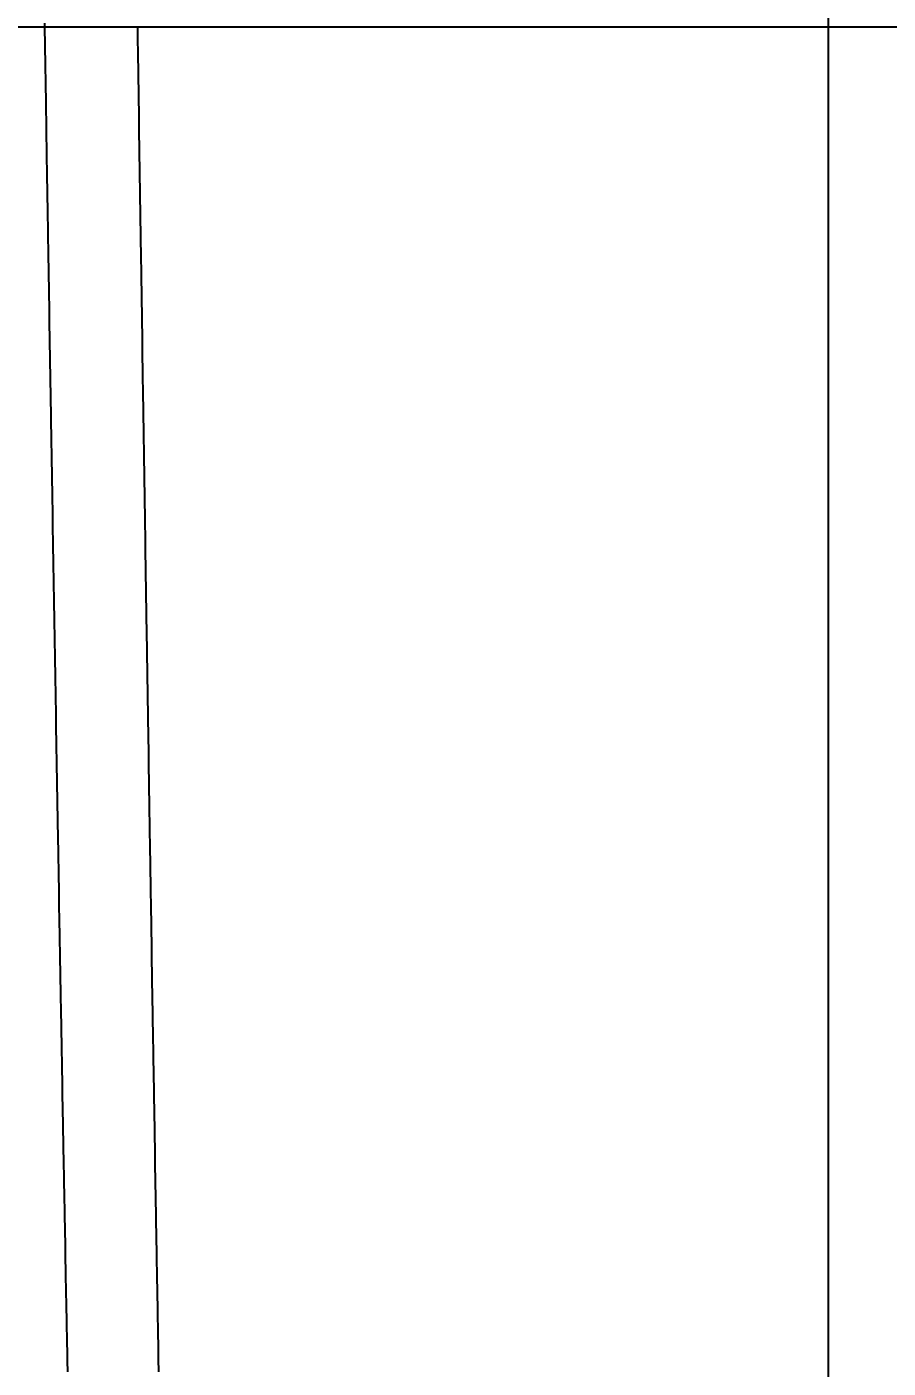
# Model space of a CAD drawing. Header units: millimetres. Extents: x 0 to 3800, y -67 to 2530.
# Drawn here: x 2239.46 to 2244.9, y 884.33 to 892.8 of the extents above; entities that cross this region are included whole.
import ezdxf
from ezdxf.lldxf.tags import DXFTag

# ---------------------------------------------------------------- set-up
doc = ezdxf.new("R2010")
doc.units = ezdxf.units.MM
for name, color, linetype in [('내부선 및 부속', 4, 'Continuous'), ('외형선', 3, 'Continuous'), ('중심선', 1, 'DASHED'), ('치수선', 7, 'Continuous')]:
    doc.layers.add(name, color=color, linetype=linetype)
doc.styles.add('____', font='')
doc.styles.get('____').set_extended_font_data('굴림')
tags = doc.linetypes.add('DASHDOT', pattern=[70, 31, -13, 13, -13]).pattern_tags.tags
tags[10:11] = [DXFTag(74, 4), DXFTag(75, 0), DXFTag(340, '0'), DXFTag(46, 0.0), DXFTag(50, 0.0), DXFTag(44, 0.0), DXFTag(45, 0.0)]
tags[8:9] = [DXFTag(74, 4), DXFTag(75, 0), DXFTag(340, '0'), DXFTag(46, 0.0), DXFTag(50, 0.0), DXFTag(44, 0.0), DXFTag(45, 0.0)]
tags[6:7] = [DXFTag(74, 4), DXFTag(75, 0), DXFTag(340, '0'), DXFTag(46, 0.0), DXFTag(50, 0.0), DXFTag(44, 0.0), DXFTag(45, 0.0)]
tags[4:5] = [DXFTag(74, 4), DXFTag(75, 0), DXFTag(340, '0'), DXFTag(46, 0.0), DXFTag(50, 0.0), DXFTag(44, 0.0), DXFTag(45, 0.0)]
tags = doc.linetypes.add('DASHED', pattern=[25.72, 12.86, -12.86]).pattern_tags.tags
tags[6:7] = [DXFTag(74, 4), DXFTag(75, 0), DXFTag(340, '0'), DXFTag(46, 0.0), DXFTag(50, 0.0), DXFTag(44, 0.0), DXFTag(45, 0.0)]
tags[4:5] = [DXFTag(74, 4), DXFTag(75, 0), DXFTag(340, '0'), DXFTag(46, 0.0), DXFTag(50, 0.0), DXFTag(44, 0.0), DXFTag(45, 0.0)]
doc.dimstyles.new('MSADIM', dxfattribs={"dimtxt": 33, "dimasz": 17, "dimexe": 10, "dimexo": 7.5, "dimgap": 10, "dimtad": 0, "dimtih": 1, "dimtoh": 1, "dimdec": 0, "dimzin": 1, "dimdsep": 46, "dimtxsty": '____', "dimcen": 11.25, "dimadec": 0, "dimazin": 0, "dimtfac": 1, "dimtdec": 0, "dimtix": 1, "dimtmove": 0, "dimatfit": 3, "dimfxl": 1, "dimtolj": 1, "dimtzin": 1, "dimarcsym": 0})

# ---------------------------------------------------------------- blocks, each defined once
blk = doc.blocks.new('*D36')
at = {"layer": '치수선', "color": 0, "linetype": 'Continuous', "lineweight": -2, "transparency": 16777216}
for p, q in [((2185.0236, 892.8024), (2164.7346, 892.8024)), ((2174.7346, 875.8024), (2174.7346, 782.8857)), ((2174.7346, 644.8024), (2174.7346, 737.2532)), ((2277.0236, 627.8024), (2164.7346, 627.8024))]:
    blk.add_line(p, q, dxfattribs=at)
at = {"layer": '치수선', "color": 0, "linetype": 'Continuous', "transparency": 16777216}
for points in [[(2171.9013, 875.8024), (2177.5679, 875.8024), (2174.7346, 892.8024)], [(2171.9013, 644.8024), (2177.5679, 644.8024), (2174.7346, 627.8024)]]:
    blk.add_solid(points, dxfattribs=at)
at = {"layer": '치수선', "color": 0, "linetype": 'Continuous', "transparency": 16777216, "insert": (2174.7346, 760.0695), "char_height": 25, "attachment_point": 5, "style": '____'}
blk.add_mtext('\\A1;265', dxfattribs=at)
blk = doc.blocks.new('*D37')
at = {"layer": '치수선', "color": 0, "linetype": 'Continuous', "lineweight": -2, "transparency": 16777216}
for p, q in [((2157.2346, 892.8024), (2094.528, 892.8024)), ((2104.528, 875.8024), (2104.528, 597.3935)), ((2104.528, 274.8024), (2104.528, 551.761)), ((2237.0236, 257.8024), (2094.528, 257.8024))]:
    blk.add_line(p, q, dxfattribs=at)
at = {"layer": '치수선', "color": 0, "linetype": 'Continuous', "transparency": 16777216}
for points in [[(2101.6947, 875.8024), (2107.3613, 875.8024), (2104.528, 892.8024)], [(2101.6947, 274.8024), (2107.3613, 274.8024), (2104.528, 257.8024)]]:
    blk.add_solid(points, dxfattribs=at)
at = {"layer": '치수선', "color": 0, "linetype": 'Continuous', "transparency": 16777216, "insert": (2104.528, 574.5773), "char_height": 25, "attachment_point": 5, "style": '____'}
blk.add_mtext('\\A1;635', dxfattribs=at)

msp = doc.modelspace()

# ---------------------------------------------------------------- linework, layer by layer
at = {"layer": '내부선 및 부속', "linetype": 'Continuous', "flags": 128}
for points in [[(2239.5738, 892.8257), (2239.5748, 892.8017), (2239.5748, 892.7777), (2239.5748, 892.7537), (2239.5758, 892.7307), (2239.5758, 892.7067), (2239.5768, 892.6827), (2239.5768, 892.6587), (2239.5768, 892.6347), (2239.5778, 892.6107), (2239.5778, 892.5867), (2239.5778, 892.5627), (2239.5788, 892.5397), (2239.5788, 892.5157), (2239.5798, 892.4917), (2239.5798, 892.4677), (2239.5798, 892.4437), (2239.5808, 892.4197), (2239.5808, 892.3957), (2239.5818, 892.3727), (2239.5818, 892.3487), (2239.5818, 892.3247), (2239.5828, 892.3007), (2239.5828, 892.2767), (2239.5828, 892.2527), (2239.5838, 892.2287), (2239.5838, 892.2047), (2239.5848, 892.1817), (2239.5848, 892.1577), (2239.5848, 892.1337), (2239.5858, 892.1097), (2239.5858, 892.0857), (2239.5868, 892.0617), (2239.5868, 892.0377), (2239.5868, 892.0147), (2239.5878, 891.9907), (2239.5878, 891.9667), (2239.5878, 891.9427), (2239.5888, 891.9187), (2239.5888, 891.8947), (2239.5898, 891.8707), (2239.5898, 891.8477), (2239.5898, 891.8237), (2239.5908, 891.7997), (2239.5908, 891.7757), (2239.5908, 891.7517), (2239.5918, 891.7277), (2239.5918, 891.7037), (2239.5928, 891.6797), (2239.5928, 891.6567), (2239.5928, 891.6327), (2239.5938, 891.6087), (2239.5938, 891.5847), (2239.5948, 891.5607), (2239.5948, 891.5367), (2239.5948, 891.5127), (2239.5958, 891.4897), (2239.5958, 891.4657), (2239.5958, 891.4417), (2239.5968, 891.4177), (2239.5968, 891.3937), (2239.5978, 891.3697), (2239.5978, 891.3697), (2239.5978, 891.3457), (2239.5978, 891.3217), (2239.5988, 891.2987), (2239.5988, 891.2747), (2239.5998, 891.2507), (2239.5998, 891.2267), (2239.5998, 891.2027), (2239.6008, 891.1787), (2239.6008, 891.1547), (2239.6018, 891.1317), (2239.6018, 891.1077), (2239.6018, 891.0837), (2239.6028, 891.0597), (2239.6028, 891.0357), (2239.6028, 891.0117), (2239.6038, 890.9877), (2239.6038, 890.9647), (2239.6048, 890.9407), (2239.6048, 890.9167), (2239.6048, 890.8927), (2239.6058, 890.8687), (2239.6058, 890.8447), (2239.6068, 890.8207), (2239.6068, 890.7967), (2239.6068, 890.7737), (2239.6078, 890.7497), (2239.6078, 890.7257), (2239.6078, 890.7017), (2239.6088, 890.6777), (2239.6088, 890.6537), (2239.6098, 890.6297), (2239.6098, 890.6067), (2239.6098, 890.5827), (2239.6108, 890.5587), (2239.6108, 890.5347), (2239.6118, 890.5107), (2239.6118, 890.4867), (2239.6118, 890.4627), (2239.6128, 890.4387), (2239.6128, 890.4157), (2239.6138, 890.3917), (2239.6138, 890.3677), (2239.6138, 890.3437), (2239.6148, 890.3197), (2239.6148, 890.2957), (2239.6148, 890.2717), (2239.6158, 890.2487), (2239.6158, 890.2247), (2239.6168, 890.2007), (2239.6168, 890.1767), (2239.6168, 890.1527), (2239.6178, 890.1287), (2239.6178, 890.1047), (2239.6188, 890.0817), (2239.6188, 890.0577), (2239.6188, 890.0337), (2239.6198, 890.0097), (2239.6198, 889.9857), (2239.6208, 889.9617), (2239.6208, 889.9377), (2239.6208, 889.9137), (2239.6218, 889.8907), (2239.6218, 889.8667), (2239.6218, 889.8427), (2239.6228, 889.8187), (2239.6228, 889.7947), (2239.6238, 889.7707), (2239.6238, 889.7467), (2239.6238, 889.7237), (2239.6248, 889.6997), (2239.6248, 889.6757), (2239.6258, 889.6517), (2239.6258, 889.6277), (2239.6258, 889.6037), (2239.6268, 889.5797), (2239.6268, 889.5557), (2239.6278, 889.5327), (2239.6278, 889.5087), (2239.6278, 889.4847), (2239.6288, 889.4607), (2239.6288, 889.4367), (2239.6298, 889.4127), (2239.6298, 889.3887), (2239.6298, 889.3657), (2239.6308, 889.3417), (2239.6308, 889.3177), (2239.6308, 889.2937), (2239.6318, 889.2697), (2239.6318, 889.2457), (2239.6328, 889.2217), (2239.6328, 889.1987), (2239.6328, 889.1747), (2239.6338, 889.1507), (2239.6338, 889.1267), (2239.6348, 889.1027), (2239.6348, 889.0787), (2239.6348, 889.0547), (2239.6358, 889.0307), (2239.6358, 889.0077), (2239.6368, 888.9837), (2239.6368, 888.9837), (2239.6368, 888.9597), (2239.6368, 888.9357), (2239.6378, 888.9117), (2239.6378, 888.8877), (2239.6388, 888.8637), (2239.6388, 888.8407), (2239.6388, 888.8167), (2239.6398, 888.7927), (2239.6398, 888.7687), (2239.6408, 888.7447), (2239.6408, 888.7207), (2239.6408, 888.6967), (2239.6418, 888.6727), (2239.6418, 888.6497), (2239.6428, 888.6257), (2239.6428, 888.6017), (2239.6428, 888.5777), (2239.6438, 888.5537), (2239.6438, 888.5297), (2239.6448, 888.5057), (2239.6448, 888.4827), (2239.6448, 888.4587), (2239.6458, 888.4347), (2239.6458, 888.4107), (2239.6468, 888.3867), (2239.6468, 888.3627), (2239.6468, 888.3387), (2239.6478, 888.3157), (2239.6478, 888.2917), (2239.6488, 888.2677), (2239.6488, 888.2437), (2239.6488, 888.2197), (2239.6498, 888.1957), (2239.6498, 888.1717), (2239.6508, 888.1477), (2239.6508, 888.1247), (2239.6508, 888.1007), (2239.6518, 888.0767), (2239.6518, 888.0527), (2239.6528, 888.0287), (2239.6528, 888.0047), (2239.6528, 887.9807), (2239.6538, 887.9577), (2239.6538, 887.9337), (2239.6548, 887.9097), (2239.6548, 887.8857), (2239.6548, 887.8617), (2239.6558, 887.8377), (2239.6558, 887.8137), (2239.6568, 887.7907), (2239.6568, 887.7667), (2239.6568, 887.7427), (2239.6578, 887.7187), (2239.6578, 887.6947), (2239.6588, 887.6707), (2239.6588, 887.6467), (2239.6598, 887.6227), (2239.6598, 887.5997), (2239.6598, 887.5757), (2239.6608, 887.5517), (2239.6608, 887.5277), (2239.6618, 887.5037), (2239.6618, 887.4797), (2239.6618, 887.4557), (2239.6628, 887.4327), (2239.6628, 887.4087), (2239.6638, 887.3847), (2239.6638, 887.3607), (2239.6638, 887.3367), (2239.6648, 887.3127), (2239.6648, 887.2887), (2239.6658, 887.2647), (2239.6658, 887.2417), (2239.6658, 887.2177), (2239.6668, 887.1937), (2239.6668, 887.1697), (2239.6678, 887.1457), (2239.6678, 887.1217), (2239.6688, 887.0977), (2239.6688, 887.0747), (2239.6688, 887.0507), (2239.6698, 887.0267), (2239.6698, 887.0027), (2239.6708, 886.9787), (2239.6708, 886.9547), (2239.6708, 886.9307), (2239.6718, 886.9077), (2239.6718, 886.8837), (2239.6728, 886.8597), (2239.6728, 886.8357), (2239.6738, 886.8117), (2239.6738, 886.7877), (2239.6738, 886.7637), (2239.6748, 886.7397), (2239.6748, 886.7167), (2239.6758, 886.6927), (2239.6758, 886.6687), (2239.6758, 886.6447), (2239.6768, 886.6207), (2239.6768, 886.5967), (2239.6768, 886.5967), (2239.6778, 886.5727), (2239.6778, 886.5497), (2239.6788, 886.5257), (2239.6788, 886.5017), (2239.6788, 886.4777), (2239.6798, 886.4537), (2239.6798, 886.4297), (2239.6808, 886.4057), (2239.6808, 886.3827), (2239.6808, 886.3587), (2239.6818, 886.3347), (2239.6818, 886.3107), (2239.6828, 886.2867), (2239.6828, 886.2627), (2239.6838, 886.2387), (2239.6838, 886.2147), (2239.6838, 886.1917), (2239.6848, 886.1677), (2239.6848, 886.1437), (2239.6858, 886.1197), (2239.6858, 886.0957), (2239.6868, 886.0717), (2239.6868, 886.0477), (2239.6868, 886.0247), (2239.6878, 886.0007), (2239.6878, 885.9767), (2239.6888, 885.9527), (2239.6888, 885.9287), (2239.6898, 885.9047), (2239.6898, 885.8807), (2239.6898, 885.8567), (2239.6908, 885.8337), (2239.6908, 885.8097), (2239.6918, 885.7857), (2239.6918, 885.7617), (2239.6928, 885.7377), (2239.6928, 885.7137), (2239.6928, 885.6897), (2239.6938, 885.6667), (2239.6938, 885.6427), (2239.6948, 885.6187), (2239.6948, 885.5947), (2239.6958, 885.5707), (2239.6958, 885.5467), (2239.6968, 885.5227), (2239.6968, 885.4997), (2239.6968, 885.4757), (2239.6978, 885.4517), (2239.6978, 885.4277), (2239.6988, 885.4037), (2239.6988, 885.3797), (2239.6998, 885.3557), (2239.6998, 885.3317), (2239.6998, 885.3087), (2239.7008, 885.2847), (2239.7008, 885.2607), (2239.7018, 885.2367), (2239.7018, 885.2127), (2239.7028, 885.1887), (2239.7028, 885.1647), (2239.7038, 885.1417), (2239.7038, 885.1177), (2239.7038, 885.0937), (2239.7048, 885.0697), (2239.7048, 885.0457), (2239.7058, 885.0217), (2239.7058, 884.9977), (2239.7068, 884.9747), (2239.7068, 884.9507), (2239.7078, 884.9267), (2239.7078, 884.9027), (2239.7078, 884.8787), (2239.7088, 884.8547), (2239.7088, 884.8307), (2239.7098, 884.8067), (2239.7098, 884.7837), (2239.7108, 884.7597), (2239.7108, 884.7357), (2239.7118, 884.7117), (2239.7118, 884.6877), (2239.7128, 884.6637), (2239.7128, 884.6397), (2239.7128, 884.6167), (2239.7138, 884.5927), (2239.7138, 884.5687), (2239.7148, 884.5447), (2239.7148, 884.5207), (2239.7158, 884.4967), (2239.7158, 884.4727), (2239.7168, 884.4497), (2239.7168, 884.4257), (2239.7178, 884.4017), (2239.7178, 884.3777), (2239.7178, 884.3537), (2239.7188, 884.3297), (2239.7188, 884.3057)], [(2240.1608, 892.8027), (2240.1608, 892.7757), (2240.1618, 892.7487), (2240.1618, 892.7217), (2240.1618, 892.6937), (2240.1628, 892.6667), (2240.1628, 892.6397), (2240.1638, 892.6127), (2240.1638, 892.5857), (2240.1648, 892.5587), (2240.1648, 892.5317), (2240.1648, 892.5047), (2240.1658, 892.4777), (2240.1658, 892.4507), (2240.1668, 892.4237), (2240.1668, 892.3967), (2240.1668, 892.3697), (2240.1678, 892.3427), (2240.1678, 892.3157), (2240.1688, 892.2887), (2240.1688, 892.2617), (2240.1688, 892.2347), (2240.1698, 892.2067), (2240.1698, 892.1797), (2240.1708, 892.1527), (2240.1708, 892.1257), (2240.1708, 892.0987), (2240.1718, 892.0717), (2240.1718, 892.0447), (2240.1728, 892.0177), (2240.1728, 891.9907), (2240.1728, 891.9637), (2240.1738, 891.9367), (2240.1738, 891.9097), (2240.1748, 891.8827), (2240.1748, 891.8557), (2240.1748, 891.8287), (2240.1758, 891.8017), (2240.1758, 891.7747), (2240.1768, 891.7477), (2240.1768, 891.7197), (2240.1768, 891.6927), (2240.1778, 891.6657), (2240.1778, 891.6387), (2240.1788, 891.6117), (2240.1788, 891.5847), (2240.1788, 891.5577), (2240.1798, 891.5307), (2240.1798, 891.5037), (2240.1808, 891.4767), (2240.1808, 891.4497), (2240.1808, 891.4227), (2240.1818, 891.3957), (2240.1818, 891.3687), (2240.1828, 891.3417), (2240.1828, 891.3147), (2240.1838, 891.2877), (2240.1838, 891.2607), (2240.1838, 891.2327), (2240.1848, 891.2057), (2240.1848, 891.1787), (2240.1858, 891.1517), (2240.1858, 891.1247), (2240.1858, 891.0977), (2240.1868, 891.0707), (2240.1868, 891.0437), (2240.1878, 891.0167), (2240.1878, 890.9897), (2240.1878, 890.9627), (2240.1888, 890.9357), (2240.1888, 890.9087), (2240.1898, 890.8817), (2240.1898, 890.8547), (2240.1898, 890.8277), (2240.1908, 890.8007), (2240.1908, 890.7727), (2240.1918, 890.7457), (2240.1918, 890.7187), (2240.1918, 890.6917), (2240.1928, 890.6647), (2240.1928, 890.6377), (2240.1938, 890.6107), (2240.1938, 890.5837), (2240.1938, 890.5567), (2240.1948, 890.5297), (2240.1948, 890.5027), (2240.1958, 890.4757), (2240.1958, 890.4487), (2240.1968, 890.4217), (2240.1968, 890.3947), (2240.1968, 890.3677), (2240.1978, 890.3407), (2240.1978, 890.3137), (2240.1988, 890.2857), (2240.1988, 890.2587), (2240.1988, 890.2317), (2240.1998, 890.2047), (2240.1998, 890.1777), (2240.2008, 890.1507), (2240.2008, 890.1237), (2240.2008, 890.0967), (2240.2008, 890.0967), (2240.2018, 890.0697), (2240.2018, 890.0427), (2240.2028, 890.0157), (2240.2028, 889.9887), (2240.2028, 889.9617), (2240.2038, 889.9347), (2240.2038, 889.9077), (2240.2048, 889.8807), (2240.2048, 889.8537), (2240.2058, 889.8267), (2240.2058, 889.7987), (2240.2058, 889.7717), (2240.2068, 889.7447), (2240.2068, 889.7177), (2240.2078, 889.6907), (2240.2078, 889.6637), (2240.2078, 889.6367), (2240.2088, 889.6097), (2240.2088, 889.5827), (2240.2098, 889.5557), (2240.2098, 889.5287), (2240.2098, 889.5017), (2240.2108, 889.4747), (2240.2108, 889.4477), (2240.2118, 889.4207), (2240.2118, 889.3937), (2240.2128, 889.3667), (2240.2128, 889.3397), (2240.2128, 889.3117), (2240.2138, 889.2847), (2240.2138, 889.2577), (2240.2148, 889.2307), (2240.2148, 889.2037), (2240.2148, 889.1767), (2240.2158, 889.1497), (2240.2158, 889.1227), (2240.2168, 889.0957), (2240.2168, 889.0687), (2240.2168, 889.0417), (2240.2178, 889.0147), (2240.2178, 888.9877), (2240.2188, 888.9607), (2240.2188, 888.9337), (2240.2198, 888.9067), (2240.2198, 888.8797), (2240.2198, 888.8527), (2240.2208, 888.8247), (2240.2208, 888.7977), (2240.2218, 888.7707), (2240.2218, 888.7437), (2240.2218, 888.7167), (2240.2228, 888.6897), (2240.2228, 888.6627), (2240.2238, 888.6357), (2240.2238, 888.6087), (2240.2248, 888.5817), (2240.2248, 888.5547), (2240.2248, 888.5277), (2240.2258, 888.5007), (2240.2258, 888.4737), (2240.2268, 888.4467), (2240.2268, 888.4197), (2240.2268, 888.3927), (2240.2278, 888.3657), (2240.2278, 888.3377), (2240.2288, 888.3107), (2240.2288, 888.2837), (2240.2298, 888.2567), (2240.2298, 888.2297), (2240.2298, 888.2027), (2240.2308, 888.1757), (2240.2308, 888.1487), (2240.2318, 888.1217), (2240.2318, 888.0947), (2240.2328, 888.0677), (2240.2328, 888.0407), (2240.2328, 888.0137), (2240.2338, 887.9867), (2240.2338, 887.9597), (2240.2348, 887.9327), (2240.2348, 887.9057), (2240.2358, 887.8777), (2240.2358, 887.8507), (2240.2358, 887.8237), (2240.2368, 887.7967), (2240.2368, 887.7697), (2240.2378, 887.7427), (2240.2378, 887.7157), (2240.2378, 887.6887), (2240.2388, 887.6617), (2240.2388, 887.6347), (2240.2398, 887.6077), (2240.2398, 887.5807), (2240.2408, 887.5537), (2240.2408, 887.5267), (2240.2408, 887.4997), (2240.2418, 887.4727), (2240.2418, 887.4457), (2240.2428, 887.4187), (2240.2428, 887.3907), (2240.2428, 887.3907), (2240.2438, 887.3637), (2240.2438, 887.3367), (2240.2438, 887.3097), (2240.2448, 887.2827), (2240.2448, 887.2557), (2240.2458, 887.2287), (2240.2458, 887.2017), (2240.2468, 887.1747), (2240.2468, 887.1477), (2240.2468, 887.1207), (2240.2478, 887.0937), (2240.2478, 887.0667), (2240.2488, 887.0397), (2240.2488, 887.0127), (2240.2498, 886.9857), (2240.2498, 886.9587), (2240.2498, 886.9317), (2240.2508, 886.9037), (2240.2508, 886.8767), (2240.2518, 886.8497), (2240.2518, 886.8227), (2240.2528, 886.7957), (2240.2528, 886.7687), (2240.2528, 886.7417), (2240.2538, 886.7147), (2240.2538, 886.6877), (2240.2548, 886.6607), (2240.2548, 886.6337), (2240.2558, 886.6067), (2240.2558, 886.5797), (2240.2568, 886.5527), (2240.2568, 886.5257), (2240.2568, 886.4987), (2240.2578, 886.4717), (2240.2578, 886.4447), (2240.2588, 886.4167), (2240.2588, 886.3897), (2240.2598, 886.3627), (2240.2598, 886.3357), (2240.2598, 886.3087), (2240.2608, 886.2817), (2240.2608, 886.2547), (2240.2618, 886.2277), (2240.2618, 886.2007), (2240.2628, 886.1737), (2240.2628, 886.1467), (2240.2638, 886.1197), (2240.2638, 886.0927), (2240.2638, 886.0657), (2240.2648, 886.0387), (2240.2648, 886.0117), (2240.2658, 885.9847), (2240.2658, 885.9577), (2240.2668, 885.9297), (2240.2668, 885.9027), (2240.2678, 885.8757), (2240.2678, 885.8487), (2240.2678, 885.8217), (2240.2688, 885.7947), (2240.2688, 885.7677), (2240.2698, 885.7407), (2240.2698, 885.7137), (2240.2708, 885.6867), (2240.2708, 885.6597), (2240.2718, 885.6327), (2240.2718, 885.6057), (2240.2718, 885.5787), (2240.2728, 885.5517), (2240.2728, 885.5247), (2240.2738, 885.4977), (2240.2738, 885.4707), (2240.2748, 885.4427), (2240.2748, 885.4157), (2240.2758, 885.3887), (2240.2758, 885.3617), (2240.2768, 885.3347), (2240.2768, 885.3077), (2240.2768, 885.2807), (2240.2778, 885.2537), (2240.2778, 885.2267), (2240.2788, 885.1997), (2240.2788, 885.1727), (2240.2798, 885.1457), (2240.2798, 885.1187), (2240.2808, 885.0917), (2240.2808, 885.0647), (2240.2818, 885.0377), (2240.2818, 885.0107), (2240.2818, 884.9837), (2240.2828, 884.9557), (2240.2828, 884.9287), (2240.2838, 884.9017), (2240.2838, 884.8747), (2240.2848, 884.8477), (2240.2848, 884.8207), (2240.2858, 884.7937), (2240.2858, 884.7667), (2240.2868, 884.7397), (2240.2868, 884.7127), (2240.2878, 884.6857), (2240.2878, 884.6857), (2240.2878, 884.6587), (2240.2878, 884.6317), (2240.2888, 884.6047), (2240.2888, 884.5777), (2240.2898, 884.5507), (2240.2898, 884.5237), (2240.2908, 884.4967), (2240.2908, 884.4687), (2240.2918, 884.4417), (2240.2918, 884.4147), (2240.2928, 884.3877), (2240.2928, 884.3607), (2240.2938, 884.3337), (2240.2938, 884.3067)]]:
    msp.add_lwpolyline(points, dxfattribs=at)
at = {"layer": '외형선', "linetype": 'Continuous'}
msp.add_line((2244.5236, 257.8024), (2244.5236, 1103.3916), dxfattribs=at)
at = {"layer": '중심선', "linetype": 'DASHDOT'}
msp.add_line((2192.5236, 892.8024), (2400.0236, 892.8024), dxfattribs=at)

# ---------------------------------------------------------------- dimensions: what is measured, and where the dimension line sits
at = {"layer": '치수선', "linetype": 'Continuous'}
for base, p1, p2, picture, middle in [((2104.528, 257.8024), (2164.7346, 892.8024), (2244.5236, 257.8024), '*D37', (2104.528, 574.5773)), ((2174.7346, 627.8024), (2192.5236, 892.8024), (2284.5236, 627.8024), '*D36', (2174.7346, 760.0695))]:
    dim = msp.add_linear_dim(base=base, p1=p1, p2=p2, angle=90, dimstyle='MSADIM', override={"dimtxt": 25}, dxfattribs=at)
    dim.commit()
    dim.dimension.update_dxf_attribs({"geometry": picture, "text_midpoint": middle, "dimtype": 160})

doc.saveas('drawing.dxf')
